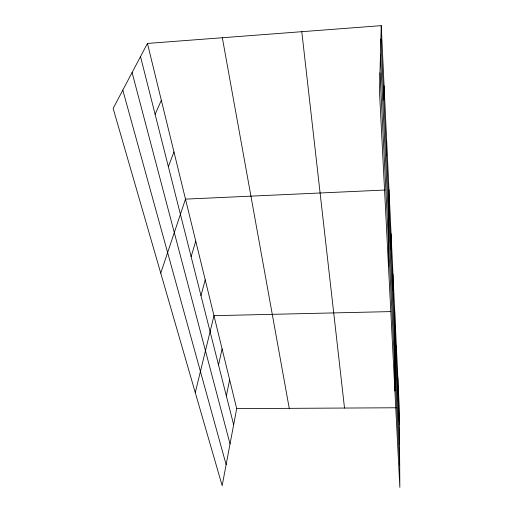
<?xml version="1.0" encoding="UTF-8"?>
<svg xmlns="http://www.w3.org/2000/svg" width="513" height="513" viewBox="0 0 513 513"><rect width="100%" height="100%" fill="white"/><g stroke="black" fill="none" stroke-linecap="round" stroke-linejoin="round"><path stroke-width="0.77" d="M392.971 290.473L392.977 274.224M391.015 249.773L391.066 233.813M388.463 265.958L388.995 189.848M386.481 155.311L386.655 140.312M383.827 100.08L384.083 85.838M381.242 25.65L379.479 91.391L399.851 487.35L399.274 407.752L381.242 25.65L147.449 43.432L113.149 108.416L222.161 485.689L236.685 408.624L147.449 43.432M226.355 395.921L229.644 379.806M218.525 364.967L222.091 348.904M195.273 392.644L213.972 315.681L390.803 311.59M200.987 295.655L205.219 279.861M191.131 256.68L195.761 241.136M160.742 273.147L185.494 199.127L385.051 190.028M168.36 166.661L173.971 151.963M155.118 114.322L161.345 100.291M236.685 408.624L396.132 407.771M122.806 90.115L226.13 464.631M132.091 72.532L230.029 443.931M140.511 56.577L233.646 424.745M222.334 37.738L289.249 408.342M301.791 31.691L344.518 408.047M380.454 54.981L399.544 444.162M379.979 72.788L399.698 465.554M380.89 38.885L399.396 424.36M397.87 377.985L397.966 394.587M396.363 345.986L396.427 362.531M394.734 311.5L394.895 390.957"/></g></svg>
